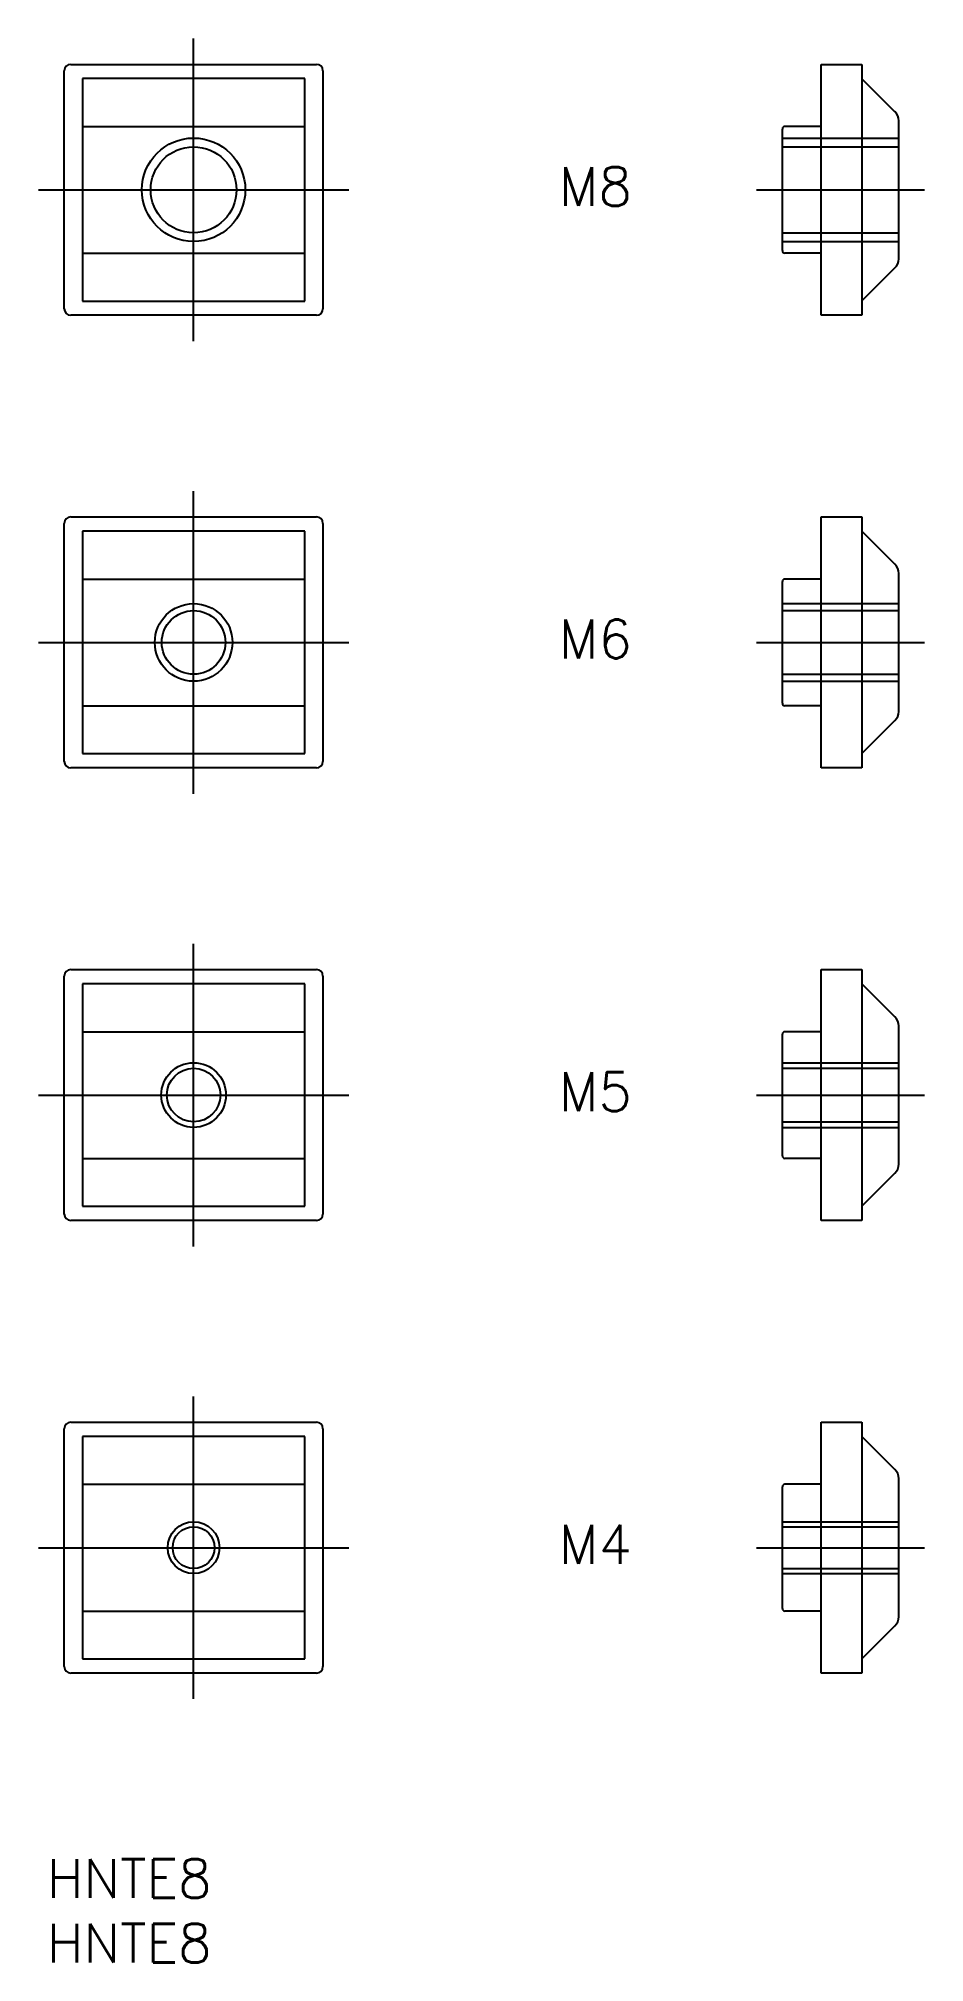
# Model space of a CAD drawing. Extents: x -12 to 57, y -32 to 117.
import ezdxf

# ---------------------------------------------------------------- set-up
doc = ezdxf.new("R2010")
doc.units = 0
doc.linetypes.add('CENTER', pattern=[50.8, 31.75, -6.35, 6.35, -6.35])
doc.linetypes.add('DASHED', pattern=[19.05, 12.7, -6.35])
doc.layers.get('0').update_dxf_attribs({"linetype": 'CONTINUOUS'})
doc.layers.add('CENTER', color=1, linetype='CONTINUOUS')
doc.styles.get("Standard").update_dxf_attribs({"font": 'txt.shx', "height": 3, "bigfont": 'bigfont.shx'})

# ---------------------------------------------------------------- blocks, each defined once
blk = doc.blocks.new('*U2')
at = {"color": 7, "linetype": 'CONTINUOUS'}
blk.add_text('HNTE8', height=3, dxfattribs=at).set_placement((-11.35, -27.08))
blk = doc.blocks.new('*U3')
at = {"color": 7, "linetype": 'CONTINUOUS'}
blk.add_text('HNTE8', height=3, dxfattribs=at).set_placement((-11.35, -32.08))
blk = doc.blocks.new('*U4')
at = {"color": 7, "linetype": 'CONTINUOUS'}
blk.add_text('M4', height=3, dxfattribs=at).set_placement((28.24, -1.24))
blk = doc.blocks.new('*U5')
at = {"color": 7, "linetype": 'CONTINUOUS'}
blk.add_text('M5', height=3, dxfattribs=at).set_placement((28.24, 33.76))
blk = doc.blocks.new('*U6')
at = {"color": 7, "linetype": 'CONTINUOUS'}
blk.add_text('M6', height=3, dxfattribs=at).set_placement((28.24, 68.76))
blk = doc.blocks.new('*U7')
at = {"color": 7, "linetype": 'CONTINUOUS'}
blk.add_text('M8', height=3, dxfattribs=at).set_placement((28.24, 103.76))

msp = doc.modelspace()

# ---------------------------------------------------------------- linework, layer by layer
at = {"color": 7, "linetype": 'CONTINUOUS'}
for p, q in [((-9.5, 114.7), (9.5, 114.7)), ((48.54, 114.7), (51.69, 114.7)), ((48.54, 95.3), (48.54, 114.7)), ((51.69, 114.7), (51.69, 95.3)), ((-10, 95.8), (-10, 114.2)), ((8.6, 113.6), (-8.6, 113.6)), ((-8.6, 113.6), (-8.6, 96.4)), ((8.6, 96.4), (8.6, 113.6)), ((10, 114.2), (10, 95.8)), ((51.74, 113.54), (54.24, 111.04)), ((54.54, 99.66), (54.54, 110.36)), ((-8.6, 109.9), (8.6, 109.9)), ((45.54, 100.3), (45.54, 109.7)), ((48.54, 109.9), (45.74, 109.9)), ((-8.6, 100.1), (8.6, 100.1)), ((48.54, 100.1), (45.74, 100.1)), ((51.74, 96.46), (54.24, 98.96)), ((9.5, 95.3), (-9.5, 95.3)), ((-8.6, 96.4), (8.6, 96.4)), ((51.69, 95.3), (48.54, 95.3)), ((-10, 60.8), (-10, 79.2)), ((-9.5, 79.7), (9.5, 79.7)), ((10, 79.2), (10, 60.8)), ((48.54, 79.7), (51.69, 79.7)), ((48.54, 60.3), (48.54, 79.7)), ((51.69, 79.7), (51.69, 60.3)), ((-8.6, 78.6), (-8.6, 61.4)), ((8.6, 78.6), (-8.6, 78.6)), ((8.6, 61.4), (8.6, 78.6)), ((51.74, 78.54), (54.24, 76.04)), ((-8.6, 74.9), (8.6, 74.9)), ((45.54, 65.3), (45.54, 74.7)), ((48.54, 74.9), (45.74, 74.9)), ((54.54, 64.66), (54.54, 75.36)), ((-8.6, 65.1), (8.6, 65.1)), ((48.54, 65.1), (45.74, 65.1)), ((51.74, 61.46), (54.24, 63.96)), ((-8.6, 61.4), (8.6, 61.4)), ((9.5, 60.3), (-9.5, 60.3)), ((51.69, 60.3), (48.54, 60.3)), ((-9.5, 44.7), (9.5, 44.7)), ((48.54, 44.7), (51.69, 44.7)), ((48.54, 25.3), (48.54, 44.7)), ((51.69, 44.7), (51.69, 25.3)), ((-10, 25.8), (-10, 44.2)), ((-8.6, 43.6), (-8.6, 26.4)), ((8.6, 43.6), (-8.6, 43.6)), ((8.6, 26.4), (8.6, 43.6)), ((10, 44.2), (10, 25.8)), ((51.74, 43.54), (54.24, 41.04)), ((54.54, 29.66), (54.54, 40.36)), ((-8.6, 39.9), (8.6, 39.9)), ((45.54, 30.3), (45.54, 39.7)), ((48.54, 39.9), (45.74, 39.9)), ((-8.6, 30.1), (8.6, 30.1)), ((48.54, 30.1), (45.74, 30.1)), ((51.74, 26.46), (54.24, 28.96)), ((9.5, 25.3), (-9.5, 25.3)), ((-8.6, 26.4), (8.6, 26.4)), ((51.69, 25.3), (48.54, 25.3)), ((-10, -9.2), (-10, 9.2)), ((-9.5, 9.7), (9.5, 9.7)), ((10, 9.2), (10, -9.2)), ((48.54, -9.7), (48.54, 9.7)), ((48.54, 9.7), (51.69, 9.7)), ((51.69, 9.7), (51.69, -9.7)), ((8.6, 8.6), (-8.6, 8.6)), ((-8.6, 8.6), (-8.6, -8.6)), ((8.6, -8.6), (8.6, 8.6)), ((51.74, 8.54), (54.24, 6.04)), ((-8.6, 4.9), (8.6, 4.9)), ((45.54, -4.7), (45.54, 4.7)), ((48.54, 4.9), (45.74, 4.9)), ((54.54, -5.34), (54.54, 5.36)), ((-8.6, -4.9), (8.6, -4.9)), ((48.54, -4.9), (45.74, -4.9)), ((51.74, -8.54), (54.24, -6.04)), ((-8.6, -8.6), (8.6, -8.6)), ((9.5, -9.7), (-9.5, -9.7)), ((51.69, -9.7), (48.54, -9.7))]:
    msp.add_line(p, q, dxfattribs=at)
at = {"color": 3, "linetype": 'DASHED'}
for p, q in [((45.54, 109), (54.54, 109)), ((45.54, 108.32), (54.54, 108.32)), ((45.54, 101.68), (54.54, 101.68)), ((45.54, 101), (54.54, 101)), ((45.54, 73), (54.54, 73)), ((45.54, 72.46), (54.54, 72.46)), ((45.54, 67.54), (54.54, 67.54)), ((45.54, 67), (54.54, 67)), ((45.54, 37.5), (54.54, 37.5)), ((45.54, 37.07), (54.54, 37.07)), ((45.54, 32.93), (54.54, 32.93)), ((45.54, 32.5), (54.54, 32.5)), ((45.54, 2), (54.54, 2)), ((45.54, 1.62), (54.54, 1.62)), ((45.54, -1.62), (54.54, -1.62)), ((45.54, -2), (54.54, -2))]:
    msp.add_line(p, q, dxfattribs=at)
at = {"color": 3, "linetype": 'CONTINUOUS'}
for centre, radius in [((0, 105), 4), ((0, 70), 3), ((0, 35), 2.5), ((0, 0), 2)]:
    msp.add_circle(centre, radius, dxfattribs=at)
at = {"color": 7, "linetype": 'CONTINUOUS'}
for centre, radius in [((0, 105), 3.32), ((0, 70), 2.46), ((0, 35), 2.07), ((0, 0), 1.62)]:
    msp.add_circle(centre, radius, dxfattribs=at)
for centre, radius, start, end in [((-9.5, 114.2), 0.5, 90, 180), ((9.5, 114.2), 0.5, 0, 90), ((51.6, 113.4), 0.2, 45, 65.5302), ((53.54, 110.34), 1, 0, 45), ((45.74, 109.7), 0.2, 90, 180), ((45.74, 100.3), 0.2, 180, 270), ((53.54, 99.66), 1, 315, 0), ((-9.5, 95.8), 0.5, 180, 270), ((9.5, 95.8), 0.5, 270, 0), ((51.6, 96.6), 0.2, 294.4698, 315), ((-9.5, 79.2), 0.5, 90, 180), ((9.5, 79.2), 0.5, 0, 90), ((51.6, 78.4), 0.2, 45, 65.5302), ((53.54, 75.34), 1, 0, 45), ((45.74, 74.7), 0.2, 90, 180), ((45.74, 65.3), 0.2, 180, 270), ((53.54, 64.66), 1, 315, 0), ((51.6, 61.6), 0.2, 294.4698, 315), ((-9.5, 60.8), 0.5, 180, 270), ((9.5, 60.8), 0.5, 270, 0), ((-9.5, 44.2), 0.5, 90, 180), ((9.5, 44.2), 0.5, 0, 90), ((51.6, 43.4), 0.2, 45, 65.5302), ((53.54, 40.34), 1, 0, 45), ((45.74, 39.7), 0.2, 90, 180), ((45.74, 30.3), 0.2, 180, 270), ((53.54, 29.66), 1, 315, 0), ((-9.5, 25.8), 0.5, 180, 270), ((9.5, 25.8), 0.5, 270, 0), ((51.6, 26.6), 0.2, 294.4698, 315), ((-9.5, 9.2), 0.5, 90, 180), ((9.5, 9.2), 0.5, 0, 90), ((51.6, 8.4), 0.2, 45, 65.5302), ((53.54, 5.34), 1, 0, 45), ((45.74, 4.7), 0.2, 90, 180), ((45.74, -4.7), 0.2, 180, 270), ((53.54, -5.34), 1, 315, 0), ((51.6, -8.4), 0.2, 294.4698, 315), ((-9.5, -9.2), 0.5, 180, 270), ((9.5, -9.2), 0.5, 270, 0)]:
    msp.add_arc(centre, radius, start, end, dxfattribs=at)
at = {"layer": 'CENTER', "color": 1, "linetype": 'CENTER'}
for p, q in [((0, 93.3), (0, 116.7)), ((-12, 105), (12, 105)), ((43.54, 105), (56.54, 105)), ((0, 58.3), (0, 81.7)), ((-12, 70), (12, 70)), ((43.54, 70), (56.54, 70)), ((0, 23.3), (0, 46.7)), ((-12, 35), (12, 35)), ((43.54, 35), (56.54, 35)), ((0, -11.7), (0, 11.7)), ((-12, 0), (12, 0)), ((43.54, 0), (56.54, 0))]:
    msp.add_line(p, q, dxfattribs=at)

# ---------------------------------------------------------------- block references
at = {"color": 7, "linetype": 'CONTINUOUS'}
for name in ['*U7', '*U6', '*U5', '*U4', '*U2', '*U3']:
    msp.add_blockref(name, (0, 0), dxfattribs=at)

doc.saveas('drawing.dxf')
